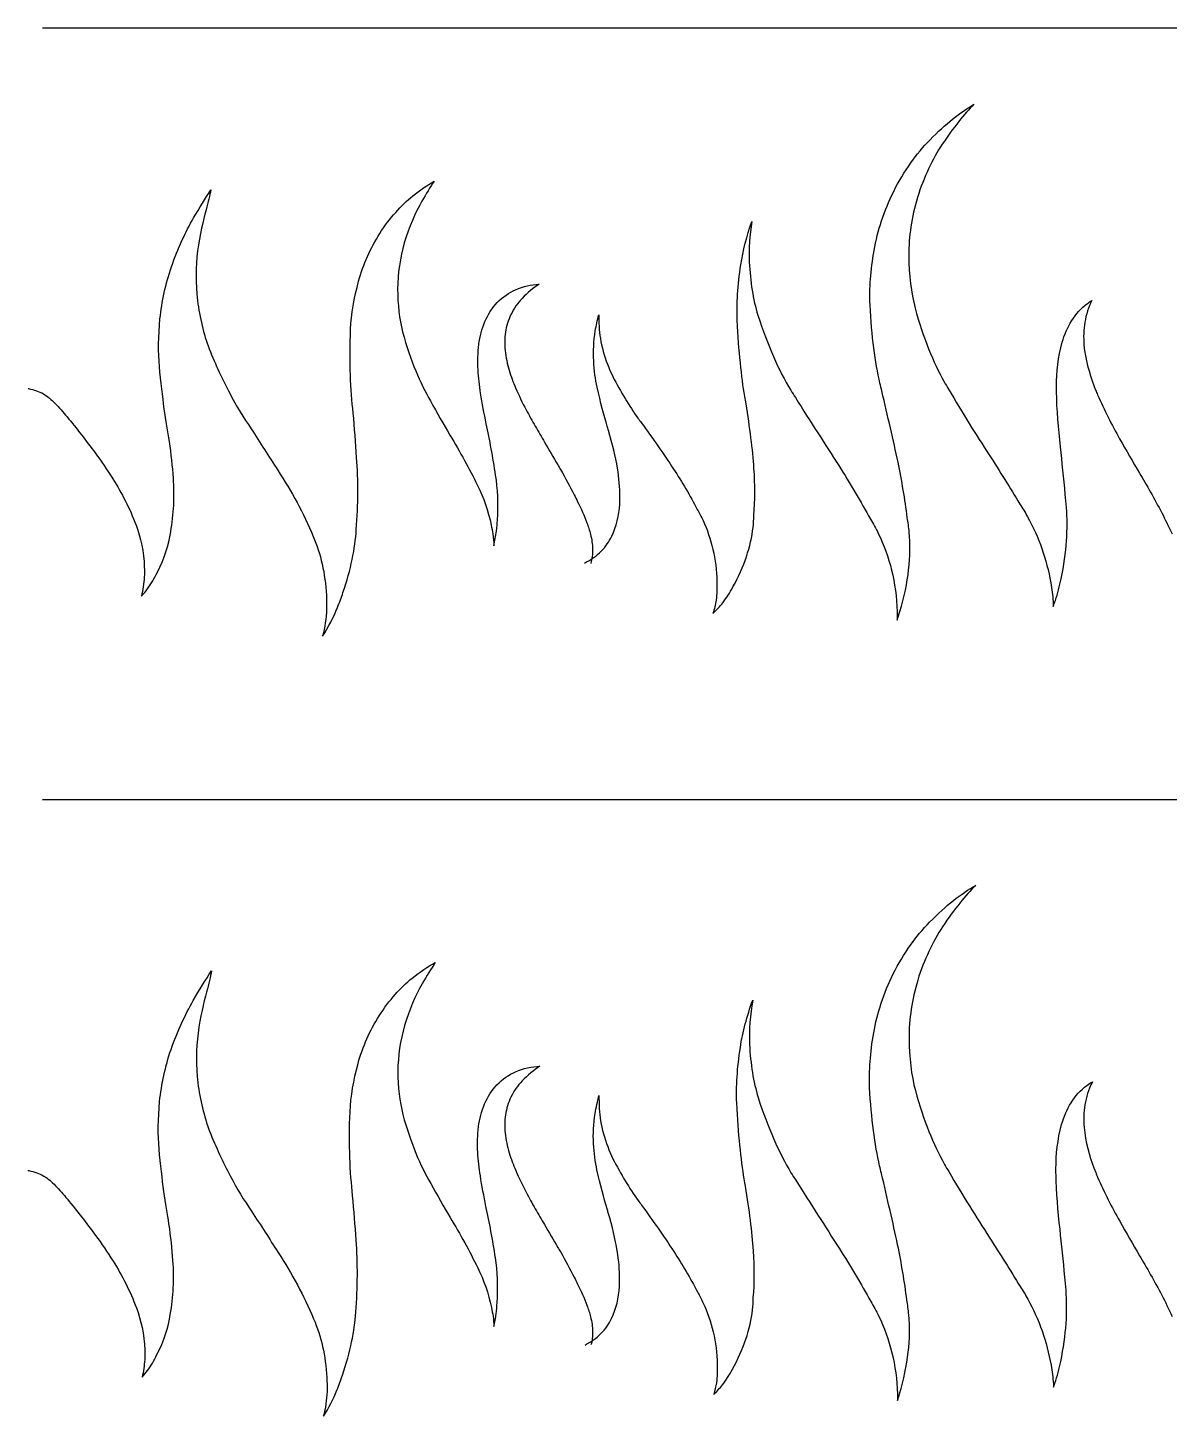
# Model space of a CAD drawing. Extents: x -11 to 6914, y 38 to 2262.
# Drawn here: x -11 to 841, y 116 to 1152 of the extents above; entities that cross this region are included whole.
import ezdxf

# ---------------------------------------------------------------- set-up
doc = ezdxf.new("R2010")
doc.units = 0
doc.layers.add('Layer_1', color=7, linetype='CONTINUOUS')

msp = doc.modelspace()

# ---------------------------------------------------------------- linework, layer by layer
at = {"layer": 'Layer_1', "color": 7}
for points in [[(0, 1152), (6912, 1152)], [(0, 575.99996), (6912, 575.99996)], [(235.515683, 379.022896), (235.515683, 379.022904)], [(617.262248, 361.15288), (617.26224, 361.152888)], [(329.897403, 348.779232), (329.897403, 348.77924)], [(767.670544, 349.762), (767.670544, 349.762)], [(345.537411, 340.749368), (345.537411, 340.74936)], [(558.578288, 297.502048), (558.578296, 297.50204)], [(562.103488, 292.025432), (562.103488, 292.025432)], [(756.299272, 300.321808), (756.299272, 300.321816)], [(330.961187, 272.385016), (330.961187, 272.385024)], [(447.059752, 273.323376), (447.059752, 273.323376)], [(530.59492, 239.08972), (530.59492, 239.08972)], [(638.166352, 243.740856), (638.166352, 243.740864)], [(818.72992, 235.53232), (818.72992, 235.532312)], [(324.793979, 226.505472), (324.793987, 226.505464)], [(762.899352, 219.616632), (762.899352, 219.61664)], [(190.290923, 213.75), (190.290931, 213.75)], [(399.398227, 214.323872), (399.398227, 214.323864)], [(530.47864, 204.010936), (530.47864, 204.010944)]]:
    msp.add_lwpolyline(points, dxfattribs=at)
for points in [[(662.324744, 1068.460672), (673.883184, 1080.136352), (684.867912, 1088.889104), (695.121024, 1094.889816)], [(695.121024, 1094.889816), (687.836336, 1087.562064), (679.878168, 1077.646448), (671.509736, 1065.148456)], [(635.206992, 1029.88132), (642.98752, 1045.066488), (652.084064, 1057.93252), (662.324744, 1068.460672)], [(671.509736, 1065.148456), (664.060128, 1053.912272), (657.834432, 1040.60832), (652.967288, 1025.378112)], [(276.284199, 1026.450179), (281.794967, 1030.845723), (287.128519, 1034.486627), (292.273727, 1037.427819)], [(292.273727, 1037.427819), (289.355063, 1032.975251), (286.296215, 1027.997307), (283.147151, 1022.493307)], [(112.845135, 1010.114291), (117.303375, 1017.785931), (121.572703, 1024.758939), (125.610975, 1030.989011)], [(125.610975, 1030.989011), (124.894711, 1026.898147), (123.724303, 1021.951835), (122.115255, 1016.097147)], [(251.682895, 998.484875), (259.319847, 1010.191275), (267.595711, 1019.466947), (276.284199, 1026.450179)], [(620.599256, 985.855584), (623.19628, 1000.542032), (628.076736, 1015.27292), (635.206984, 1029.881304)], [(635.206984, 1029.881304), (635.206984, 1029.881312), (635.206984, 1029.881312), (635.206992, 1029.88132)], [(122.115255, 1016.097147), (119.791663, 1008.065187), (117.639663, 997.868523), (115.811343, 985.405099)], [(283.147151, 1022.493307), (278.126383, 1013.801115), (273.692887, 1003.404171), (270.044623, 991.442755)], [(652.967288, 1025.378112), (648.59924, 1010.733896), (646.454288, 996.214192), (646.458088, 981.96004)], [(96.261951, 973.692019), (101.176447, 987.446851), (106.715303, 999.658563), (112.845135, 1010.114291)], [(521.163872, 975.171648), (522.816056, 985.72228), (525.52672, 996.444464), (529.33352, 1007.301328)], [(529.33352, 1007.301328), (527.674944, 997.2398), (527.036552, 987.19084), (527.433592, 977.186568)], [(235.951567, 962.960475), (239.492463, 975.608891), (244.790287, 987.507379), (251.682895, 998.484875)], [(115.811343, 985.405099), (114.284175, 973.707563), (114.197495, 961.357363), (115.682255, 948.427211)], [(270.044623, 991.442755), (266.808111, 980.254411), (265.156095, 968.750467), (265.052719, 957.099003)], [(617.556208, 945.145072), (617.06332, 957.250944), (618.045848, 970.873056), (620.599256, 985.855584)], [(518.43652, 933.691424), (517.97624, 945.805464), (518.833792, 959.634224), (521.163872, 975.171648)], [(527.433592, 977.186568), (528.1776, 962.472184), (530.333656, 949.205376), (533.863208, 937.483656)], [(646.458088, 981.96004), (646.458088, 981.960032), (646.458088, 981.960032), (646.458088, 981.960024)], [(646.458088, 981.960024), (646.594968, 967.404408), (648.225344, 954.33648), (651.186032, 942.797056)], [(87.716951, 934.773603), (89.074743, 947.815051), (91.878471, 960.825267), (96.261951, 973.692019)], [(229.939407, 927.045211), (230.546455, 938.249883), (232.538135, 950.312587), (235.951567, 962.960459)], [(235.951567, 962.960459), (235.951567, 962.960467), (235.951567, 962.960467), (235.951567, 962.960475)], [(265.052719, 957.099003), (265.092879, 945.430891), (266.398999, 934.718715), (268.799359, 925.019787)], [(339.353223, 946.871179), (343.515095, 951.194467), (348.191511, 954.335779), (353.097439, 956.482859)], [(353.097439, 956.482859), (358.867695, 958.988531), (364.767239, 960.235731), (370.669239, 960.656827)], [(370.669239, 960.656827), (366.173927, 957.692875), (361.832839, 954.193611), (357.956607, 950.033427)], [(115.682255, 948.427211), (115.682255, 948.427203), (115.682263, 948.427195), (115.682263, 948.427187)], [(115.682263, 948.427187), (117.379679, 935.509675), (120.277119, 923.465827), (124.398183, 912.439371)], [(330.136511, 932.662531), (332.410391, 938.057971), (335.548847, 942.850115), (339.353223, 946.871179)], [(357.956607, 950.033427), (354.664367, 946.499003), (351.788823, 942.441851), (349.583839, 937.932899)], [(617.556208, 945.145056), (617.556208, 945.145064), (617.556208, 945.145064), (617.556208, 945.145072)], [(624.976784, 886.743679), (621.485768, 902.261063), (618.788568, 921.841099), (617.556208, 945.145056)], [(768.0992, 933.513256), (771.179184, 938.504368), (775.160888, 942.842472), (779.781648, 946.247424)], [(781.382992, 944.750728), (779.178152, 939.310792), (777.839312, 933.677904), (777.298384, 928.053192)], [(779.781648, 946.247424), (780.836672, 947.01412), (781.915696, 947.718312), (783.015048, 948.361872)], [(783.015048, 948.361872), (782.434968, 947.182608), (781.890288, 945.9784), (781.382992, 944.750728)], [(87.271087, 899.250133), (86.413727, 909.889062), (86.506543, 921.717304), (87.716951, 934.773587)], [(87.716951, 934.773587), (87.716951, 934.773595), (87.716951, 934.773595), (87.716951, 934.773603)], [(325.691495, 915.83725), (326.403335, 921.527477), (327.873503, 927.234643), (330.136503, 932.662531)], [(330.136503, 932.662531), (330.136511, 932.662531), (330.136511, 932.662531), (330.136511, 932.662531)], [(349.583839, 937.932899), (347.563575, 933.766131), (346.201975, 929.310923), (345.516687, 924.760515)], [(412.547752, 925.765048), (413.256672, 929.920624), (414.104288, 933.947232), (415.097888, 937.824384)], [(415.097888, 937.824384), (415.125808, 935.213776), (415.198768, 932.317128), (415.332168, 929.114824)], [(524.074704, 876.875035), (521.665168, 891.522809), (519.600592, 910.360038), (518.43652, 933.691424)], [(533.863208, 937.483656), (541.164456, 914.967581), (549.44556, 896.220369), (558.362696, 881.477308)], [(651.186032, 942.797056), (657.319664, 920.533842), (664.78128, 902.249605), (672.91388, 887.730521)], [(760.958056, 917.240309), (762.549664, 922.819248), (764.927312, 928.381048), (768.0992, 933.513256)], [(229.801583, 892.647206), (229.427527, 903.180084), (229.417855, 914.705926), (229.939407, 927.045211)], [(268.799359, 925.019787), (271.669343, 914.298246), (274.963591, 904.642354), (278.541495, 896.001001)], [(345.516687, 924.760515), (344.833631, 920.159081), (344.807287, 915.560218), (345.269143, 911.094324)], [(411.3546, 903.489958), (410.993192, 910.617957), (411.3454, 918.046884), (412.547752, 925.765048)], [(415.332168, 929.114824), (415.692368, 923.153576), (416.676168, 916.922536), (418.434848, 910.464935)], [(777.298384, 928.053176), (776.753336, 922.241928), (776.949432, 916.598217), (777.681152, 911.21983)], [(777.298384, 928.053192), (777.298384, 928.053184), (777.298384, 928.053184), (777.298384, 928.053176)], [(124.398183, 912.439371), (129.281479, 900.334428), (134.407023, 889.216646), (139.727495, 879.191546)], [(325.069263, 896.814859), (324.779735, 903.064518), (324.926447, 909.467935), (325.691495, 915.83725)], [(756.683056, 884.291898), (756.717216, 894.86627), (757.841024, 906.31342), (760.958056, 917.240298)], [(760.958056, 917.240298), (760.958056, 917.240302), (760.958056, 917.240305), (760.958056, 917.240309)], [(345.269143, 911.094324), (345.269143, 911.094322), (345.269143, 911.09432), (345.269143, 911.094318)], [(345.269143, 911.094318), (345.806127, 906.026874), (346.868119, 901.124267), (348.273487, 896.388071)], [(413.912408, 883.757736), (412.667928, 889.63067), (411.779328, 896.178502), (411.3546, 903.489958)], [(418.434848, 910.464935), (420.321384, 903.869343), (422.682656, 897.573746), (425.596192, 891.717719)], [(777.681152, 911.21983), (777.681152, 911.219829), (777.681152, 911.219826), (777.681152, 911.219824)], [(777.681152, 911.219824), (779.168976, 900.575349), (782.220176, 890.748295), (785.903808, 881.647993)], [(90.927079, 867.64437), (89.648935, 877.000187), (88.398887, 887.502186), (87.271087, 899.250133)], [(231.897703, 864.575742), (230.945455, 873.089986), (230.199079, 882.485524), (229.801583, 892.647206)], [(278.541495, 896.001001), (282.006431, 887.668269), (285.740455, 880.165274), (289.608727, 873.452713)], [(327.008263, 879.182461), (326.057335, 884.873831), (325.359295, 890.797491), (325.069263, 896.814859)], [(348.273487, 896.388071), (349.625647, 891.835739), (351.295159, 887.42933), (353.119951, 883.172171)], [(425.596192, 891.717719), (425.596192, 891.717718), (425.596192, 891.717715), (425.596192, 891.717714)], [(425.596192, 891.717714), (431.52036, 880.399431), (437.77016, 869.864131), (444.31168, 860.735943)], [(-10.575971, 882.698758), (-10.519083, 882.688198), (-10.462274, 882.677566), (-10.405545, 882.666846)], [(-10.405545, 882.666846), (-6.293427, 881.889671), (-2.612432, 880.675473), (0.720361, 878.725678)], [(353.119951, 883.172171), (353.119959, 883.172168), (353.119959, 883.172164), (353.119959, 883.172161)], [(353.119959, 883.172161), (355.488391, 877.606781), (358.124599, 872.212262), (360.910567, 866.940995)], [(413.912408, 883.757722), (413.912408, 883.757727), (413.912408, 883.757732), (413.912408, 883.757736)], [(421.472888, 854.613571), (419.063888, 862.763708), (416.475272, 872.304729), (413.912408, 883.757722)], [(558.362696, 881.477308), (558.362696, 881.477304), (558.362696, 881.477299), (558.362704, 881.477295)], [(558.362704, 881.477295), (559.52728, 879.593718), (560.702472, 877.768637), (561.887352, 876.002459)], [(624.976792, 886.743662), (624.976792, 886.743668), (624.976792, 886.743674), (624.976784, 886.743679)], [(626.398064, 880.969662), (625.91184, 882.834386), (625.4376, 884.759234), (624.976792, 886.743662)], [(638.446008, 827.759631), (635.000408, 844.203272), (630.761344, 861.935838), (626.398064, 880.969662)], [(672.91388, 887.730521), (672.91388, 887.730515), (672.91388, 887.73051), (672.913888, 887.730505)], [(672.913888, 887.730505), (673.9754, 885.87141), (675.04804, 884.068106), (676.130232, 882.320166)], [(676.130232, 882.320166), (686.480952, 864.525979), (696.717832, 848.290013), (706.388552, 833.380038)], [(756.731776, 880.244582), (756.698256, 881.580181), (756.681456, 882.930115), (756.683056, 884.291893)], [(756.683056, 884.291893), (756.683056, 884.291894), (756.683056, 884.291896), (756.683056, 884.291898)], [(785.903808, 881.647993), (786.382232, 880.470439), (786.871256, 879.30426), (787.368824, 878.149304)], [(0.720361, 878.725678), (3.798351, 876.917712), (6.65575, 874.546903), (9.530134, 871.587573)], [(9.530134, 871.587573), (9.530136, 871.58757), (9.530138, 871.587569), (9.530139, 871.587567)], [(9.530139, 871.587567), (12.464067, 868.607378), (15.381901, 865.185118), (18.452597, 861.512041)], [(139.727495, 879.191546), (144.878951, 869.515503), (150.221727, 860.690319), (155.690735, 852.787854)], [(289.608727, 873.452713), (294.475567, 864.537037), (299.314927, 856.084604), (304.047319, 848.046391)], [(331.156071, 856.449318), (329.602047, 864.0921), (328.157903, 871.677108), (327.008263, 879.182461)], [(524.074704, 876.875029), (524.074704, 876.875031), (524.074704, 876.875034), (524.074704, 876.875035)], [(525.05132, 871.439418), (524.720656, 873.189846), (524.394712, 875.001459), (524.074704, 876.875029)], [(530.98044, 823.097438), (530.03276, 837.532004), (527.905512, 853.579884), (525.05132, 871.439418)], [(561.887352, 876.002459), (561.887352, 876.002458), (561.887352, 876.002455), (561.887352, 876.002454)], [(561.887352, 876.002454), (573.179256, 857.939144), (584.10028, 841.00648), (594.235752, 825.228122)], [(756.731776, 880.244572), (756.731776, 880.244575), (756.731776, 880.244578), (756.731776, 880.244582)], [(759.685752, 839.305249), (758.241896, 853.03799), (756.900976, 866.801836), (756.731776, 880.244572)], [(787.368824, 878.149304), (787.368824, 878.149301), (787.368832, 878.149297), (787.368832, 878.149293)], [(787.368832, 878.149293), (792.266536, 866.637164), (797.969632, 855.764774), (803.836616, 845.257832)], [(18.452597, 861.512041), (21.982381, 857.39325), (25.518202, 852.921942), (29.079446, 848.311361)], [(94.708495, 843.300887), (93.477071, 850.536436), (92.185903, 858.621594), (90.927079, 867.64437)], [(234.482271, 831.213887), (233.800327, 842.09975), (232.876399, 853.236391), (231.897703, 864.575742)], [(360.910567, 866.940995), (360.910567, 866.940992), (360.910567, 866.940988), (360.910567, 866.940985)], [(360.910567, 866.940985), (363.125311, 862.758052), (365.429511, 858.638784), (367.765071, 854.563743)], [(444.31168, 860.735943), (445.163776, 859.565303), (446.02092, 858.414313), (446.882808, 857.284132)], [(155.690735, 852.787854), (162.553151, 842.238416), (169.208647, 831.928002), (175.579295, 821.898573)], [(331.156071, 856.449309), (331.156071, 856.449312), (331.156071, 856.449315), (331.156071, 856.449318)], [(334.904183, 837.796437), (333.699911, 844.198436), (332.414279, 850.406743), (331.156071, 856.449309)], [(367.765071, 854.563743), (370.044623, 850.582675), (372.362399, 846.637598), (374.690863, 842.7152)], [(422.407592, 851.52643), (422.099184, 852.535341), (421.787432, 853.564045), (421.472888, 854.613571)], [(422.4076, 851.526425), (422.4076, 851.526426), (422.4076, 851.526428), (422.407592, 851.52643)], [(429.096424, 823.213219), (427.64624, 832.019788), (425.349464, 841.375953), (422.4076, 851.526425)], [(446.882808, 857.284132), (446.882808, 857.284131), (446.882808, 857.28413), (446.882808, 857.284128)], [(446.882808, 857.284128), (455.218544, 845.816523), (463.372592, 834.189639), (470.973112, 822.64791)], [(29.079446, 848.311361), (32.508712, 843.873033), (35.963027, 839.270447), (39.433654, 834.660242)], [(97.681295, 815.9038), (97.133743, 824.568623), (96.117007, 833.687179), (94.708495, 843.300887)], [(304.047319, 848.046391), (304.047319, 848.046389), (304.047319, 848.046388), (304.047319, 848.046386)], [(304.047319, 848.046386), (307.844887, 841.706675), (311.500215, 835.410034), (314.972823, 829.155928)], [(374.690863, 842.7152), (378.062239, 837.049026), (381.407639, 831.397266), (384.670407, 825.740028)], [(803.836616, 845.257832), (808.711016, 836.513338), (813.727096, 827.972342), (818.688216, 819.518358)], [(39.433654, 834.660242), (43.895294, 828.58689), (48.264754, 822.162847), (52.452232, 815.476672)], [(234.482271, 831.213873), (234.482271, 831.213878), (234.482271, 831.213882), (234.482271, 831.213887)], [(235.387015, 804.948251), (235.424855, 813.879022), (235.086311, 822.637587), (234.482271, 831.213873)], [(314.972823, 829.155928), (314.972831, 829.155926), (314.972831, 829.155924), (314.972831, 829.155922)], [(314.972831, 829.155922), (318.364303, 822.98431), (321.598887, 816.739228), (324.661647, 810.434526)], [(338.171807, 818.058963), (337.195367, 824.936046), (336.081143, 831.501114), (334.904183, 837.796437)], [(706.388552, 833.380038), (714.427392, 820.811997), (722.122864, 808.565193), (729.33728, 796.569089)], [(759.685752, 839.305238), (759.685752, 839.305242), (759.685752, 839.305245), (759.685752, 839.305249)], [(763.23976, 803.697479), (762.206584, 815.925009), (760.888136, 827.791134), (759.685752, 839.305238)], [(175.579295, 821.898573), (175.579295, 821.898571), (175.579295, 821.898569), (175.579295, 821.898566)], [(175.579295, 821.898566), (180.701783, 814.003745), (185.528647, 805.937796), (189.993215, 797.716729)], [(384.670407, 825.740028), (385.350679, 824.559976), (386.027927, 823.380085), (386.701239, 822.200024)], [(386.701239, 822.200024), (390.244631, 815.931357), (393.626375, 809.75055), (396.760575, 803.538618)], [(430.893432, 801.82766), (430.933832, 808.733184), (430.302384, 815.852373), (429.096424, 823.213219)], [(470.973112, 822.64791), (470.973112, 822.647906), (470.973112, 822.647903), (470.973112, 822.6479)], [(470.973112, 822.6479), (477.290432, 812.940086), (483.247968, 802.884101), (488.65884, 792.502882)], [(530.883488, 787.97715), (531.794792, 799.205904), (531.773064, 810.911728), (530.98044, 823.097438)], [(594.235752, 825.228122), (602.662008, 811.89), (610.593832, 798.584419), (617.8696, 785.293858)], [(638.446016, 827.759624), (638.446016, 827.759626), (638.446016, 827.759629), (638.446008, 827.759631)], [(645.32436, 786.447148), (643.690736, 800.110857), (641.314704, 813.870458), (638.446016, 827.759624)], [(818.688216, 819.518358), (818.688216, 819.518355), (818.688216, 819.518352), (818.688216, 819.518349)], [(818.688216, 819.518349), (819.987736, 817.326905), (821.277096, 815.133555), (822.553896, 812.937964)], [(52.452232, 815.476672), (52.452233, 815.476671), (52.452234, 815.47667), (52.452234, 815.476668)], [(52.452234, 815.476668), (55.796439, 810.188174), (58.997105, 804.629766), (61.952071, 798.809874)], [(97.935695, 795.580506), (98.262335, 802.284023), (98.158655, 809.069532), (97.681295, 815.9038)], [(324.661647, 810.434526), (329.264767, 801.268718), (332.640855, 791.358531), (334.870327, 780.893341)], [(338.171807, 818.058958), (338.171807, 818.058959), (338.171807, 818.058962), (338.171807, 818.058963)], [(339.511855, 784.441679), (340.331487, 796.951663), (339.724159, 808.080437), (338.171807, 818.058958)], [(822.553896, 812.937964), (828.441256, 802.805002), (834.087256, 792.673178), (839.087576, 782.40454)], [(61.952071, 798.809874), (61.952072, 798.809872), (61.952072, 798.809871), (61.952073, 798.80987)], [(61.952073, 798.80987), (64.837343, 793.090989), (67.49564, 787.05117), (69.840595, 780.673463)], [(234.198071, 777.397089), (234.985287, 786.931969), (235.353967, 796.11968), (235.387015, 804.948237)], [(235.387015, 804.948237), (235.387015, 804.948242), (235.387015, 804.948246), (235.387015, 804.948251)], [(396.760575, 803.538618), (396.760575, 803.538614), (396.760583, 803.538611), (396.760583, 803.538608)], [(396.760583, 803.538608), (397.643543, 801.791169), (398.515119, 800.045034), (399.370799, 798.295828)], [(399.370799, 798.295828), (399.370799, 798.295826), (399.370799, 798.295825), (399.370799, 798.295823)], [(399.370799, 798.295823), (401.912479, 793.090177), (404.348095, 787.866629), (406.313975, 782.506874)], [(430.769616, 796.447354), (430.875448, 798.245635), (430.91564, 800.042128), (430.893432, 801.82766)], [(763.23976, 803.697468), (763.23976, 803.697472), (763.23976, 803.697476), (763.23976, 803.697479)], [(764.184064, 793.942792), (763.950032, 797.299882), (763.630424, 800.548676), (763.23976, 803.697468)], [(95.747079, 775.685043), (96.906007, 782.315585), (97.619367, 788.967476), (97.935695, 795.580506)], [(189.993215, 797.716729), (194.354391, 789.579463), (198.392175, 781.097904), (202.062471, 772.284788)], [(424.772384, 772.489631), (428.38088, 779.867607), (430.288688, 788.123516), (430.769616, 796.447354)], [(488.65884, 792.502882), (490.189336, 789.833966), (491.627504, 787.061464), (492.96172, 784.184737)], [(530.258256, 779.106805), (530.615488, 782.13807), (530.82328, 785.098194), (530.883488, 787.977141)], [(530.883488, 787.977141), (530.883488, 787.977144), (530.883488, 787.977147), (530.883488, 787.97715)], [(729.33728, 796.569089), (731.378944, 793.48966), (733.307584, 790.320588), (735.12212, 787.06537)], [(760.198424, 740.766872), (764.48248, 760.760832), (765.292096, 778.318122), (764.184064, 793.942792)], [(69.840595, 780.673463), (69.840596, 780.67346), (69.840598, 780.673457), (69.840598, 780.673454)], [(69.840598, 780.673454), (73.347354, 771.423365), (75.634866, 761.022331), (76.032149, 749.472427)], [(224.266399, 730.485859), (230.190367, 747.817435), (233.377607, 763.520602), (234.198071, 777.397089)], [(334.870327, 780.893341), (335.337935, 778.69524), (335.754967, 776.478931), (336.122015, 774.245801)], [(338.814583, 776.406122), (339.112815, 779.140541), (339.343647, 781.818534), (339.511855, 784.441679)], [(406.313975, 782.506874), (407.350431, 779.693623), (408.256871, 776.836455), (408.979375, 773.923913)], [(492.96172, 784.184737), (499.14088, 770.772334), (502.991264, 755.545736), (503.35484, 738.535808)], [(515.307672, 734.666848), (523.694632, 749.794768), (528.65156, 764.929945), (530.258256, 779.106805)], [(617.8696, 785.293858), (617.8696, 785.293854), (617.8696, 785.293851), (617.8696, 785.293847)], [(617.8696, 785.293847), (619.983152, 781.889601), (621.948336, 778.344318), (623.758928, 774.659529)], [(645.32436, 786.447134), (645.32436, 786.447139), (645.32436, 786.447143), (645.32436, 786.447148)], [(646.802144, 775.539967), (646.468184, 779.309945), (645.973088, 782.945924), (645.32436, 786.447134)], [(735.12212, 787.06537), (743.523976, 771.862451), (749.360728, 755.381432), (752.45136, 737.825528)], [(839.087576, 782.40454), (839.087576, 782.404538), (839.087576, 782.404537), (839.087576, 782.404535)], [(839.087576, 782.404535), (840.412056, 779.673753), (841.699976, 776.944053), (842.917016, 774.207223)], [(85.787231, 745.616859), (90.946031, 755.808531), (94.257031, 766.048241), (95.747079, 775.685032)], [(95.747079, 775.685032), (95.747079, 775.685035), (95.747079, 775.685039), (95.747079, 775.685043)], [(202.062471, 772.284788), (207.679135, 759.449651), (211.022423, 744.821523), (211.870967, 728.574003)], [(336.122015, 774.245801), (336.504423, 771.18862), (336.727783, 768.219875), (336.798975, 765.337843)], [(336.798975, 765.337843), (337.669607, 769.012698), (338.336695, 772.70425), (338.814583, 776.406122)], [(408.979375, 773.923913), (409.887991, 770.26371), (410.488415, 766.520937), (410.549231, 762.760526)], [(411.456528, 756.611872), (415.340056, 759.381656), (418.8, 762.816126), (421.52888, 766.843393)], [(421.52888, 766.843393), (422.732096, 768.634725), (423.811568, 770.516112), (424.772384, 772.489631)], [(623.758928, 774.659529), (632.156024, 757.407416), (637.062712, 737.914864), (637.833216, 716.310104)], [(639.89952, 716.350784), (646.35716, 738.11272), (648.393272, 757.895784), (646.802144, 775.539967)], [(410.549231, 762.760526), (410.606671, 759.219907), (410.171703, 755.662323), (409.111951, 752.281779)], [(410.677056, 756.071768), (410.93852, 756.248704), (411.198344, 756.428696), (411.456528, 756.611872)], [(76.032149, 749.472427), (76.117299, 747.051235), (76.119563, 744.584371), (76.033029, 742.072243)], [(404.489096, 752.498808), (406.614, 753.578832), (408.684872, 754.72852), (410.677056, 756.071768)], [(76.033029, 742.072243), (75.757584, 737.216179), (75.026738, 732.399931), (73.811887, 727.671499)], [(73.811887, 727.671499), (77.048752, 731.222867), (79.902788, 735.082211), (82.324759, 739.226323)], [(82.324759, 739.226323), (83.560439, 741.344419), (84.714567, 743.476563), (85.787231, 745.616859)], [(503.35484, 738.535808), (503.41836, 733.87912), (503.236784, 729.320576), (502.783944, 724.874248)], [(752.45136, 737.825528), (753.23392, 733.0054), (753.829672, 728.366912), (754.215136, 723.90052)], [(755.919368, 724.604784), (757.617192, 729.91704), (759.02744, 735.310352), (760.198424, 740.766872)], [(211.870967, 728.574003), (212.053183, 725.156187), (212.125111, 721.678595), (212.085015, 718.142827)], [(220.211959, 719.377915), (221.686431, 723.138587), (223.036831, 726.842091), (224.266399, 730.485859)], [(507.805408, 722.91612), (510.547888, 726.579232), (513.047096, 730.494448), (515.307672, 734.666848)], [(209.047591, 697.921355), (213.497871, 704.808019), (217.218119, 711.970379), (220.211959, 719.377915)], [(212.085015, 718.142827), (211.755327, 711.152883), (210.740815, 704.405523), (209.047591, 697.921355)], [(502.783944, 724.874248), (502.24724, 721.422256), (501.41876, 718.116304), (500.286032, 714.971912)], [(500.286032, 714.971912), (503.056352, 717.388656), (505.567728, 720.035904), (507.805408, 722.91612)], [(637.833216, 716.310104), (637.887296, 714.175072), (637.904576, 712.067864), (637.883696, 709.98856)], [(637.883696, 709.98856), (638.59596, 712.080024), (639.26748, 714.200832), (639.89952, 716.350784)], [(754.181856, 720.161248), (754.803272, 721.624648), (755.381984, 723.10608), (755.919368, 724.604784)], [(754.215136, 723.90052), (754.238976, 722.62924), (754.227936, 721.382904), (754.181856, 720.161248)], [(662.033032, 484.555408), (674.217464, 496.87168), (685.76424, 505.940512), (696.488288, 511.962)], [(696.488288, 511.962), (688.889344, 504.534224), (680.528152, 494.234088), (671.712576, 481.068064)], [(634.907784, 445.942512), (642.690032, 461.139504), (651.78896, 474.016824), (662.033032, 484.555408)], [(671.712576, 481.068064), (664.265752, 469.835944), (658.042656, 456.537504), (653.17792, 441.314504)], [(112.525763, 425.898464), (117.289155, 434.107072), (121.836819, 441.516864), (126.116995, 448.073552)], [(126.116995, 448.073552), (125.409499, 443.81488), (124.180451, 438.579384), (122.448779, 432.3022)], [(275.869923, 442.675552), (281.835027, 447.4472), (287.592339, 451.33528), (293.127683, 454.409328)], [(293.127683, 454.409328), (289.996819, 449.68852), (286.697667, 444.353808), (283.293443, 438.404352)], [(620.29988, 401.885936), (622.895744, 416.581624), (627.776136, 431.322736), (634.907776, 445.942496)], [(634.907776, 445.942496), (634.907776, 445.942504), (634.907784, 445.942512), (634.907784, 445.942512)], [(251.250355, 414.626248), (258.892259, 426.36252), (267.174027, 435.666608), (275.869923, 442.675552)], [(283.293443, 438.404352), (278.275283, 429.717352), (273.844411, 419.327416), (270.198883, 407.375024)], [(653.177912, 441.314472), (648.811952, 426.677232), (646.66812, 412.164568), (646.671872, 397.917576)], [(653.17792, 441.314504), (653.17792, 441.314488), (653.17792, 441.31448), (653.177912, 441.314472)], [(95.975467, 389.501288), (100.879475, 403.243744), (106.407267, 415.447288), (112.525763, 425.898464)], [(122.448779, 432.3022), (120.113339, 424.257304), (117.950939, 414.045776), (116.113771, 401.566248)], [(520.79544, 391.047072), (522.598512, 402.574448), (525.665392, 414.307584), (530.045296, 426.198232)], [(530.045296, 426.198232), (528.021608, 415.19052), (527.216208, 404.194568), (527.649016, 393.252296)], [(235.515683, 379.022904), (239.054923, 391.695944), (244.353539, 403.62072), (251.250355, 414.626248)], [(270.198883, 407.375024), (266.964731, 396.195208), (265.314003, 384.700224), (265.210739, 373.058264)], [(116.113771, 401.566248), (114.578643, 389.853616), (114.486699, 377.488816), (115.968419, 364.544848)], [(617.26224, 361.152888), (616.767104, 373.264536), (617.747792, 386.894016), (620.29988, 401.885936)], [(646.671872, 397.917576), (646.671872, 397.917568), (646.671872, 397.91756), (646.671872, 397.917544)], [(646.671872, 397.917544), (646.808592, 383.369136), (648.438248, 370.307528), (651.397424, 358.77344)], [(87.451307, 350.622888), (88.804779, 363.649424), (91.601395, 376.646272), (95.975467, 389.501288)], [(518.075528, 349.592904), (517.614512, 361.698704), (518.469496, 375.518536), (520.79544, 391.047072)], [(527.649016, 393.252296), (528.391392, 378.530472), (530.54676, 365.257392), (534.07632, 353.530424)], [(229.514091, 343.047024), (230.116331, 354.267856), (232.104315, 366.350464), (235.515683, 379.022896)], [(265.210739, 373.058264), (265.210739, 373.058256), (265.210739, 373.058248), (265.210739, 373.05824)], [(265.210739, 373.05824), (265.250819, 361.399568), (266.556075, 350.695904), (268.954611, 341.004512)], [(352.897683, 372.74252), (358.936579, 375.382328), (365.114115, 376.644784), (371.285539, 377.022736)], [(371.285539, 377.022736), (366.576811, 373.977192), (362.021531, 370.354112), (357.973691, 366.010352)], [(115.968419, 364.544848), (115.968427, 364.54484), (115.968427, 364.544832), (115.968427, 364.544824)], [(115.968427, 364.544824), (117.662971, 351.613488), (120.559371, 339.558152), (124.680715, 328.522248)], [(329.897403, 348.77924), (332.172099, 354.19968), (335.314491, 359.01676), (339.126195, 363.062776)], [(339.126195, 363.062776), (343.296435, 367.41256), (347.981875, 370.576672), (352.897683, 372.74252)], [(357.973691, 366.010352), (354.682299, 362.477352), (351.807571, 358.422024), (349.603371, 353.915288)], [(779.376168, 362.62448), (780.736768, 363.622968), (782.137272, 364.517784), (783.569888, 365.31288)], [(783.569888, 365.31288), (782.799136, 363.816864), (782.085896, 362.279), (781.434408, 360.702432)], [(349.603371, 353.915288), (347.583795, 349.750624), (346.222587, 345.297568), (345.537411, 340.749368)], [(412.397792, 341.583), (413.186, 346.224776), (414.147504, 350.705976), (415.292488, 354.99788)], [(415.292488, 354.99788), (415.304408, 352.141448), (415.371208, 348.92864), (415.514312, 345.331944)], [(534.07632, 353.530424), (541.377696, 331.004224), (549.659824, 312.249976), (558.578288, 297.502048)], [(624.693296, 302.731072), (621.199792, 318.251704), (618.499264, 337.838), (617.262248, 361.15288)], [(651.397424, 358.77344), (651.397424, 358.773432), (651.397424, 358.773424), (651.397432, 358.773416)], [(651.397432, 358.773416), (657.527848, 336.520168), (664.986616, 318.243872), (673.116208, 303.729968)], [(767.670544, 349.762), (770.75188, 354.793688), (774.741112, 359.174472), (779.376168, 362.62448)], [(781.434408, 360.702432), (779.23144, 355.267648), (777.893696, 349.639808), (777.353048, 344.020024)], [(87.010859, 315.14104), (86.154035, 325.7672), (86.244971, 337.581416), (87.451307, 350.622888)], [(229.390931, 308.607656), (229.012859, 319.150808), (228.998347, 330.690144), (229.514091, 343.047024)], [(325.457843, 331.889144), (326.165707, 337.597784), (327.634027, 343.326456), (329.897403, 348.779232)], [(415.514312, 345.331944), (415.864784, 339.349904), (416.842384, 333.098664), (418.598208, 326.621552)], [(523.709696, 292.818784), (521.303864, 307.454928), (519.240816, 326.277088), (518.075528, 349.592904)], [(760.537312, 333.385064), (762.122816, 338.992344), (764.497752, 344.588592), (767.670544, 349.762)], [(777.353048, 344.020008), (776.808232, 338.213768), (777.004096, 332.574352), (777.735088, 327.19956)], [(777.353048, 344.020024), (777.353048, 344.020024), (777.353048, 344.020016), (777.353048, 344.020008)], [(268.954611, 341.004512), (271.822331, 330.291088), (275.114427, 320.6424), (278.690219, 312.00724)], [(324.849739, 312.816296), (324.555707, 319.079744), (324.697739, 325.499896), (325.457843, 331.889144)], [(345.537411, 340.74936), (344.854419, 336.150128), (344.827947, 331.553208), (345.289451, 327.089008)], [(411.22116, 319.354952), (410.857048, 326.46732), (411.20372, 333.880536), (412.397792, 341.583)], [(756.299272, 300.321816), (756.321592, 310.91992), (757.433288, 322.404464), (760.537312, 333.385064)], [(124.680715, 328.522248), (129.564499, 316.406968), (134.690963, 305.281144), (140.012595, 295.249864)], [(345.289451, 327.089008), (345.289451, 327.089008), (345.289451, 327.089008), (345.289451, 327.089)], [(345.289451, 327.089), (345.825995, 322.023392), (346.887555, 317.12236), (348.292499, 312.387496)], [(418.598208, 326.621552), (420.482016, 320.00612), (422.842752, 313.693464), (425.757744, 307.823096)], [(777.735088, 327.19956), (777.735088, 327.19956), (777.735096, 327.19956), (777.735096, 327.199552)], [(777.735096, 327.199552), (779.22136, 316.561872), (782.271016, 306.739896), (785.953, 297.642936)], [(90.661635, 283.572856), (89.386019, 292.917536), (88.137747, 303.406872), (87.010859, 315.14104)], [(278.690219, 312.00724), (282.153083, 303.680512), (285.885051, 296.182744), (289.751219, 289.474568)], [(326.801611, 295.15084), (325.846491, 300.850968), (325.144179, 306.785584), (324.849739, 312.816296)], [(348.292499, 312.387496), (349.644243, 307.836456), (351.313331, 303.431136), (353.137699, 299.174872)], [(413.781272, 299.664536), (412.537872, 305.525512), (411.648504, 312.05936), (411.22116, 319.354952)], [(231.496619, 280.513888), (230.541883, 289.03328), (229.792347, 298.436032), (229.390931, 308.607656)], [(425.757744, 307.823096), (425.757752, 307.823088), (425.757752, 307.823088), (425.757752, 307.823088)], [(425.757752, 307.823088), (431.685224, 296.477488), (437.9396, 285.922008), (444.486472, 276.780112)], [(624.693304, 302.731064), (624.693304, 302.731072), (624.693304, 302.731072), (624.693296, 302.731072)], [(626.115512, 296.955976), (625.628992, 298.821016), (625.15444, 300.746232), (624.693304, 302.731064)], [(673.116208, 303.729968), (673.116208, 303.72996), (673.116208, 303.729952), (673.116216, 303.729952)], [(673.116216, 303.729952), (674.177336, 301.871496), (675.249568, 300.0688), (676.33136, 298.321432)], [(-10.94527, 299.2054), (-10.669634, 299.15612), (-10.395837, 299.104984), (-10.123905, 299.051976)], [(-10.123905, 299.051976), (-6.030814, 298.253264), (-2.3672, 297.012336), (0.949962, 295.031064)], [(0.949962, 295.031064), (4.014008, 293.193488), (6.862276, 290.79272), (9.732071, 287.803272)], [(140.012595, 295.249864), (145.165203, 285.56784), (150.509355, 276.73828), (155.979819, 268.832704)], [(330.961187, 272.385024), (329.404187, 280.037688), (327.956147, 287.633568), (326.801611, 295.15084)], [(353.137699, 299.174872), (355.505635, 293.610704), (358.141419, 288.217336), (360.927043, 282.947168)], [(413.78128, 299.66452), (413.78128, 299.664528), (413.781272, 299.664528), (413.781272, 299.664536)], [(421.330552, 270.5732), (418.926416, 278.710968), (416.34164, 288.234208), (413.78128, 299.66452)], [(523.709696, 292.818776), (523.709696, 292.818784), (523.709696, 292.818784), (523.709696, 292.818784)], [(524.684736, 287.38744), (524.354632, 289.136496), (524.029216, 290.94668), (523.709696, 292.818776)], [(558.578296, 297.50204), (559.743048, 295.61784), (560.918424, 293.792168), (562.103488, 292.025432)], [(562.103488, 292.025432), (573.397072, 273.956424), (584.319808, 257.019776), (594.456968, 241.238624)], [(638.166352, 243.740864), (634.721328, 260.184632), (630.481528, 277.91872), (626.115512, 296.955976)], [(676.33136, 298.321432), (686.678472, 280.533328), (696.912584, 264.303408), (706.581328, 249.399032)], [(756.352632, 296.266128), (756.317592, 297.604312), (756.299192, 298.95704), (756.299272, 300.321808)], [(756.352632, 296.266112), (756.352632, 296.26612), (756.352632, 296.26612), (756.352632, 296.266128)], [(759.336352, 255.261968), (757.886312, 269.010912), (756.535808, 282.79608), (756.352632, 296.266112)], [(785.953, 297.642936), (786.431216, 296.4658), (786.920024, 295.300016), (787.417368, 294.145432)], [(787.417368, 294.145432), (787.417368, 294.145424), (787.417368, 294.145424), (787.417368, 294.145416)], [(787.417368, 294.145416), (792.313104, 282.637192), (798.014648, 271.76824), (803.88048, 261.264232)], [(9.732071, 287.803272), (12.661878, 284.79308), (15.579093, 281.344672), (18.652346, 277.649168)], [(94.433451, 259.257984), (93.205899, 266.485344), (91.917955, 274.560856), (90.661635, 283.572856)], [(234.085307, 247.136432), (233.403419, 258.025752), (232.478211, 269.167504), (231.496619, 280.513888)], [(289.751219, 289.474568), (294.615603, 280.564864), (299.452891, 272.118344), (304.183587, 264.085936)], [(360.927043, 282.947168), (360.927043, 282.94716), (360.927043, 282.94716), (360.927043, 282.94716)], [(360.927043, 282.94716), (363.141491, 278.76508), (365.445475, 274.646704), (367.780891, 270.572584)], [(530.59492, 239.08972), (529.654528, 253.509392), (527.533944, 269.542192), (524.684736, 287.38744)], [(18.652346, 277.649168), (22.185527, 273.506048), (25.725302, 269.014288), (29.290918, 264.38688)], [(334.714403, 253.708856), (333.509203, 260.118656), (332.221891, 266.334736), (330.961187, 272.385016)], [(367.780891, 270.572584), (370.060299, 266.59244), (372.377995, 262.64836), (374.706451, 258.727024)], [(422.263272, 267.49052), (421.955536, 268.498024), (421.644448, 269.52524), (421.330552, 270.5732)], [(444.486472, 276.780112), (445.339272, 275.607736), (446.197136, 274.455104), (447.059752, 273.323376)], [(447.059752, 273.323376), (455.402064, 261.839672), (463.561976, 250.199512), (471.167584, 238.646952)], [(29.290918, 264.38688), (32.724485, 259.932272), (36.183516, 255.316352), (39.65916, 250.695568)], [(97.391867, 231.894168), (96.849307, 240.54796), (95.837411, 249.655392), (94.433451, 259.257984)], [(155.979819, 268.832704), (162.843947, 258.279048), (169.501075, 247.96572), (175.873299, 237.93448)], [(304.183587, 264.085936), (307.979747, 257.75076), (311.634027, 251.458952), (315.105979, 245.209976)], [(428.934824, 239.216776), (427.489992, 248.01176), (425.199064, 257.354728), (422.263272, 267.49052)], [(803.88048, 261.264232), (808.75392, 252.522272), (813.76928, 243.9838), (818.72992, 235.53232)], [(39.65916, 250.695568), (44.126687, 244.60784), (48.501561, 238.170936), (52.694005, 231.473288)], [(337.982659, 233.94684), (337.006691, 240.832432), (335.892267, 247.405712), (334.714403, 253.708856)], [(374.706451, 258.727024), (378.077747, 253.062416), (381.423515, 247.412584), (384.687123, 241.75764)], [(706.581328, 249.399032), (706.581328, 249.399032), (706.581328, 249.399024), (706.581336, 249.399024)], [(706.581336, 249.399024), (714.618512, 236.835848), (722.312848, 224.594328), (729.52668, 212.603824)], [(759.336352, 255.26196), (759.336352, 255.26196), (759.336352, 255.26196), (759.336352, 255.261968)], [(762.899352, 219.61664), (761.865216, 231.855128), (760.543888, 243.733776), (759.336352, 255.26196)], [(234.987395, 220.864984), (235.026995, 229.79692), (234.689371, 238.557472), (234.085307, 247.136432)], [(315.105979, 245.209976), (315.105979, 245.209976), (315.105979, 245.209976), (315.105979, 245.209968)], [(315.105979, 245.209968), (318.496811, 239.043488), (321.731115, 232.80404), (324.793979, 226.505472)], [(384.687123, 241.75764), (385.367571, 240.578072), (386.045019, 239.398672), (386.718539, 238.219128)], [(430.719424, 217.860984), (430.763664, 224.7566), (430.136328, 231.865872), (428.934824, 239.216776)], [(471.167584, 238.646952), (471.167592, 238.646952), (471.167592, 238.646944), (471.167592, 238.646944)], [(471.167592, 238.646944), (477.489152, 228.929824), (483.450448, 218.865224), (488.864656, 208.476008)], [(530.47864, 204.010944), (531.396632, 215.22476), (531.38148, 226.916744), (530.59492, 239.08972)], [(594.456968, 241.238624), (602.884624, 227.898144), (610.817864, 214.590888), (618.095104, 201.299248)], [(645.040744, 202.430048), (643.4092, 216.092456), (641.034568, 229.851504), (638.166352, 243.740856)], [(52.694005, 231.473288), (52.694006, 231.473288), (52.694006, 231.473288), (52.694007, 231.473288)], [(52.694007, 231.473288), (56.042302, 226.17584), (59.246496, 220.60856), (62.204496, 214.77988)], [(97.634515, 211.598608), (97.964875, 218.292224), (97.865139, 225.068512), (97.391867, 231.894168)], [(175.873299, 237.93448), (175.873307, 237.934472), (175.873307, 237.934472), (175.873307, 237.934472)], [(175.873307, 237.934472), (180.997083, 230.038248), (185.825139, 221.971416), (190.290923, 213.75)], [(337.982659, 233.946832), (337.982659, 233.946832), (337.982659, 233.946832), (337.982659, 233.94684)], [(339.310171, 200.284856), (340.137947, 212.81192), (339.534907, 223.955816), (337.982659, 233.946832)], [(386.718539, 238.219128), (390.263227, 231.953408), (393.647347, 225.775176), (396.785011, 219.565392)], [(818.72992, 235.532312), (820.0292, 233.341496), (821.3184, 231.14884), (822.59512, 228.953992)], [(822.59512, 228.953992), (828.482, 218.824608), (834.12896, 208.69732), (839.13184, 198.434128)], [(233.791267, 193.31244), (234.581547, 202.846952), (234.952659, 212.035216), (234.987395, 220.864984)], [(324.793987, 226.505464), (329.396899, 217.348648), (332.775283, 207.449744), (335.009891, 196.998184)], [(396.785011, 219.565392), (396.785019, 219.565392), (396.785019, 219.565384), (396.785019, 219.565384)], [(396.785019, 219.565384), (397.668987, 217.818456), (398.541563, 216.072744), (399.398227, 214.323872)], [(430.592208, 212.4888), (430.699, 214.284168), (430.740328, 216.07796), (430.719424, 217.860984)], [(763.844888, 209.853048), (763.610832, 213.213328), (763.290824, 216.465104), (762.899352, 219.616632)], [(62.204496, 214.77988), (65.092734, 209.052176), (67.753575, 203.003192), (70.100726, 196.616024)], [(95.435515, 191.736104), (96.597699, 198.35452), (97.314539, 204.995464), (97.634515, 211.598608)], [(190.290931, 213.75), (194.653291, 205.612344), (198.692275, 197.130848), (202.363931, 188.31832)], [(399.398227, 214.323864), (401.942859, 209.11928), (404.381299, 203.895712), (406.349811, 198.534856)], [(424.594088, 188.58296), (428.198576, 195.939952), (430.1068, 204.178752), (430.592208, 212.4888)], [(488.864656, 208.476008), (488.864656, 208.476008), (488.864656, 208.476008), (488.864664, 208.476)], [(488.864664, 208.476), (490.396304, 205.805072), (491.835456, 203.030416), (493.170496, 200.151416)], [(729.52668, 212.603824), (729.52668, 212.603824), (729.52668, 212.603816), (729.526688, 212.603816)], [(729.526688, 212.603816), (731.567976, 209.5258), (733.496384, 206.358296), (735.310824, 203.104816)], [(759.836672, 156.625144), (764.135288, 176.637696), (764.953176, 194.213056), (763.844888, 209.853048)], [(335.009891, 196.998184), (335.478563, 194.80296), (335.896787, 192.589616), (336.265155, 190.359544)], [(338.607307, 192.238264), (338.907571, 194.976424), (339.140267, 197.658096), (339.310171, 200.284856)], [(406.349811, 198.534856), (407.387555, 195.721032), (408.295203, 192.863128), (409.018859, 189.949688)], [(493.170496, 200.151416), (499.35352, 186.728176), (503.204208, 171.48892), (503.56528, 154.464648)], [(529.847528, 195.152968), (530.206544, 198.179776), (530.416296, 201.135784), (530.47864, 204.010936)], [(618.095104, 201.299248), (618.095112, 201.299248), (618.095112, 201.29924), (618.095112, 201.29924)], [(618.095112, 201.29924), (620.209072, 197.89472), (622.174648, 194.349192), (623.985632, 190.664184)], [(645.040752, 202.430032), (645.040752, 202.43004), (645.040752, 202.43004), (645.040744, 202.430048)], [(646.516856, 191.523968), (646.18352, 195.293552), (645.688992, 198.929168), (645.040752, 202.430032)], [(735.310824, 203.104816), (743.712216, 187.91016), (749.551816, 171.440192), (752.649432, 153.89828)], [(839.13184, 198.434128), (839.13184, 198.43412), (839.13184, 198.43412), (839.13184, 198.43412)], [(839.13184, 198.43412), (840.45696, 195.704888), (841.74568, 192.976632), (842.9636, 190.241152)], [(70.100726, 196.616024), (73.611323, 187.352048), (75.898766, 176.93424), (76.292885, 165.364984)], [(85.470923, 161.736576), (90.627275, 171.899864), (93.940075, 182.117056), (95.435515, 191.736104)], [(202.363931, 188.31832), (207.982635, 175.484008), (211.327835, 160.857568), (212.179435, 144.61316)], [(223.841843, 146.408816), (229.772867, 163.735088), (232.966547, 179.436424), (233.791267, 193.31244)], [(336.265155, 190.359544), (336.599467, 187.704024), (336.813731, 185.115352), (336.912483, 182.592376)], [(336.912483, 182.592376), (337.627275, 185.796864), (338.189067, 189.01356), (338.607307, 192.238264)], [(409.018859, 189.949688), (409.928915, 186.288272), (410.530483, 182.543832), (410.592155, 178.781304)], [(421.354968, 182.953656), (422.556392, 184.739616), (423.634416, 186.61536), (424.594088, 188.58296)], [(514.887584, 150.79684), (523.271656, 165.889112), (528.232536, 180.997144), (529.847528, 195.152968)], [(623.985632, 190.664184), (632.38456, 173.411032), (637.293016, 153.918176), (638.06624, 132.314088)], [(639.602592, 132.344184), (646.064656, 154.101144), (648.105096, 173.88156), (646.516856, 191.523968)], [(410.592155, 178.781304), (410.646795, 175.455512), (410.267075, 172.114552), (409.343395, 168.918912)], [(411.31308, 172.752184), (415.181584, 175.515088), (418.631504, 178.93952), (421.354968, 182.953656)], [(404.890352, 168.9026), (406.82636, 169.909984), (408.714808, 170.981512), (410.536664, 172.213104)], [(410.536664, 172.213104), (410.797104, 172.389744), (411.055912, 172.569392), (411.31308, 172.752184)], [(76.291445, 157.952248), (76.039063, 153.530248), (75.409594, 149.141592), (74.381566, 144.82236)], [(76.292885, 165.364984), (76.377386, 162.939696), (76.378863, 160.468656), (76.291445, 157.952248)], [(82.010523, 155.364704), (83.245315, 157.476336), (84.398755, 159.602264), (85.470923, 161.736576)], [(755.544408, 140.449), (757.24704, 145.765208), (758.661712, 151.1632), (759.836672, 156.625144)], [(74.381566, 144.82236), (77.25574, 148.089704), (79.811047, 151.609624), (82.010523, 155.364704)], [(219.782931, 135.304656), (221.258907, 139.063904), (222.610811, 142.766152), (223.841843, 146.408816)], [(503.56528, 154.464648), (503.62808, 149.803888), (503.445576, 145.241576), (502.991624, 140.791776)], [(507.38948, 139.075448), (510.130048, 142.728976), (512.627888, 146.634392), (514.887584, 150.79684)], [(752.649432, 153.89828), (753.433912, 149.08212), (754.031872, 144.447408), (754.419848, 139.984592)], [(209.808011, 115.744408), (213.734979, 122.046072), (217.059035, 128.573784), (219.782931, 135.304656)], [(212.179435, 144.61316), (212.362283, 141.195992), (212.434899, 137.719104), (212.395547, 134.18412)], [(502.991624, 140.791776), (502.520536, 137.766024), (501.8254, 134.85252), (500.897816, 132.061688)], [(500.897816, 132.061688), (503.264408, 134.22232), (505.431592, 136.559688), (507.38948, 139.075448)], [(754.419848, 139.984592), (754.436088, 139.1464), (754.437208, 138.319064), (754.423048, 137.502496)], [(754.423048, 137.502496), (754.815136, 138.47696), (755.188784, 139.4592), (755.544408, 140.449)], [(212.395547, 134.18412), (212.097115, 127.831752), (211.233067, 121.680008), (209.808011, 115.744408)], [(638.06624, 132.314088), (638.10664, 130.72668), (638.12672, 129.154656), (638.12584, 127.598064)], [(638.12584, 127.598064), (638.640264, 129.163928), (639.132344, 130.746), (639.602592, 132.344184)]]:
    msp.add_open_spline(points, degree=3, dxfattribs=at)

doc.saveas('drawing.dxf')
